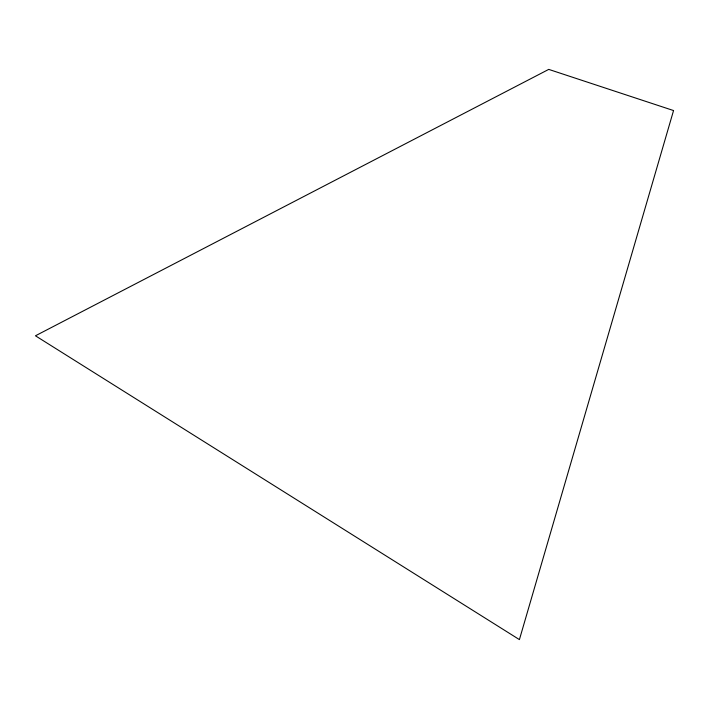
<?xml version="1.0" encoding="UTF-8"?>
<svg xmlns="http://www.w3.org/2000/svg" width="709" height="709" viewBox="0 0 709 709"><rect width="100%" height="100%" fill="white"/><g stroke="black" fill="none" stroke-linecap="round" stroke-linejoin="round"><path stroke-width="1.06" d="M673.55 110.551L519.413 639.607L35.45 335.791L548.739 69.393L673.55 110.551"/></g></svg>
